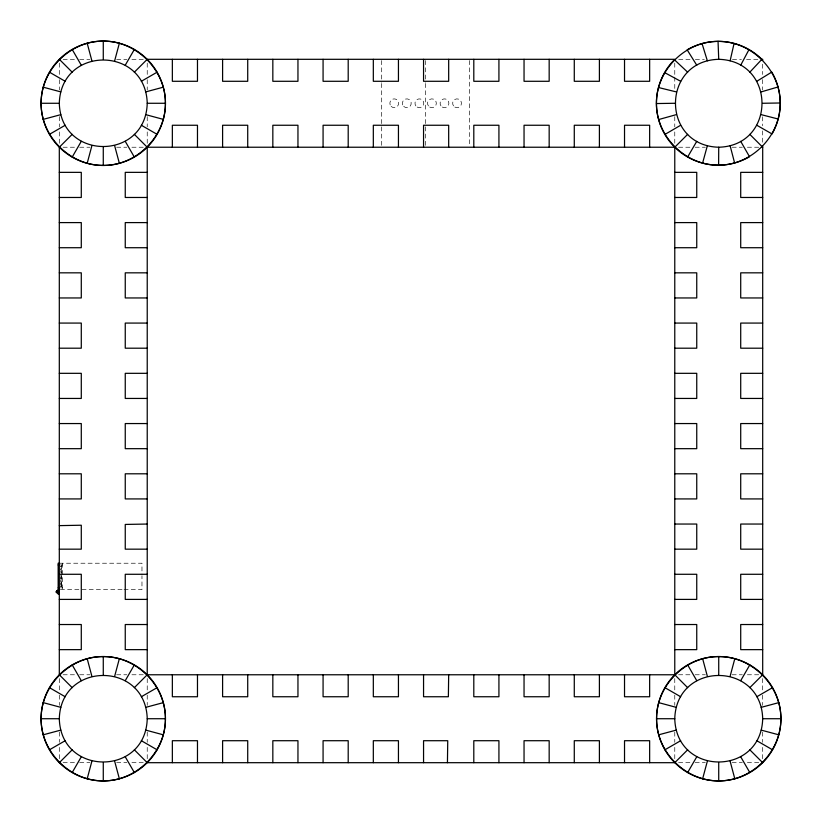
<?xml version="1.0" encoding="UTF-8"?>
<svg xmlns="http://www.w3.org/2000/svg" width="822" height="822" viewBox="0 0 822 822"><rect width="100%" height="100%" fill="white"/><g stroke="black" fill="none" stroke-linecap="round" stroke-linejoin="round"><path stroke-width="0.62" stroke-dasharray="4.11 3.08" d="M61.28 574.496L61.29 568.033L60.664 567.776M61.28 568.125L60.602 568.218M60.602 569.379L61.29 569.543L60.612 569.749M60.602 570.9L61.28 570.982L60.664 571.341M60.602 576.993L61.29 577.178L60.602 577.363M60.602 578.513L61.29 578.698L60.602 578.883M60.602 581.565L61.28 581.647L60.664 582.007M60.602 583.086L61.28 583.178L60.664 583.528M60.602 584.606L61.28 584.699L60.664 585.058M60.602 586.137L61.29 586.322L60.602 586.497M60.623 580.013L61.28 580.157L60.643 580.455M60.643 566.266L61.29 566.481L60.623 566.718M60.664 572.348L61.188 572.348M63.13 59.307L74.597 59.307M79.693 59.307L89.896 59.307M116.652 59.307L126.845 59.307M131.941 59.307L143.408 59.307M678.725 59.307L690.233 59.307M695.361 59.307L704.31 59.307M732.464 59.307L741.423 59.307M746.54 59.307L759.333 59.307M63.13 147.23L74.597 147.23M79.693 147.23L89.896 147.23M116.652 147.23L126.845 147.23M131.941 147.23L143.408 147.23M678.592 147.23L690.059 147.23M695.155 147.23L705.348 147.23M732.104 147.23L742.307 147.23M747.404 147.23L758.87 147.23M59.307 563.224L141.97 563.224L141.97 574.527M60.386 564.981L62.544 564.981M60.386 587.843L62.544 587.843M60.386 589.6L122.745 589.6M124.03 589.6L141.97 589.6L141.97 575.78M63.13 674.77L74.597 674.77M79.693 674.77L89.896 674.77M116.652 674.77L126.845 674.77M131.941 674.77L143.408 674.77M678.592 674.77L690.059 674.77M695.155 674.77L705.348 674.77M732.104 674.77L742.307 674.77M747.404 674.77L758.87 674.77M63.13 762.693L74.597 762.693M79.693 762.693L89.896 762.693M116.652 762.693L126.845 762.693M131.941 762.693L143.408 762.693M678.592 762.693L690.059 762.693M695.155 762.693L705.348 762.693M732.104 762.693L742.307 762.693M747.404 762.693L758.87 762.693M61.188 575.39L61.29 587.843L61.28 575.708L60.602 575.832M762.693 64.188L762.693 74.453M762.693 79.59L762.693 89.855M762.693 116.796L762.693 125.776M762.693 130.914L762.693 143.737M762.693 678.592L762.693 690.059M762.693 695.155L762.693 705.348M762.693 732.104L762.693 742.307M762.693 747.404L762.693 758.87M674.77 63.13L674.77 75.871M674.77 77.145L674.77 89.896M674.77 116.652L674.77 126.845M674.77 131.941L674.77 143.408M674.77 678.592L674.77 690.059M674.77 695.155L674.77 705.348M674.77 732.104L674.77 742.307M674.77 747.404L674.77 758.87M469.619 60.581L469.619 145.956M425.652 60.581L425.652 82.241M425.652 83.515L425.652 125.571M425.652 126.845L425.652 145.956M381.696 60.581L381.696 82.241M381.696 83.515L381.696 125.571M381.696 126.845L381.696 147.23M147.23 63.13L147.23 74.597M147.23 79.693L147.23 89.896M147.23 116.652L147.23 126.845M147.23 131.941L147.23 143.408M147.23 678.592L147.23 690.059M147.23 695.155L147.23 705.348M147.23 732.104L147.23 742.307M147.23 747.404L147.23 758.87M62.544 563.224L62.544 589.6M61.29 564.981L61.29 572.605M59.307 63.13L59.307 74.597M59.307 79.693L59.307 89.896M59.307 116.652L59.307 126.845M59.307 131.941L59.307 143.408M59.307 678.592L59.307 690.059M59.307 695.155L59.307 705.348M59.307 732.104L59.307 742.307M59.307 747.404L59.307 758.87M417.175 107.076A4.398 4.398 0 0 0 423.772 103.274A4.398 4.398 0 0 0 417.175 99.462A4.398 4.398 0 0 0 417.175 107.076M429.731 107.076A4.398 4.398 0 0 0 436.328 103.274A4.398 4.398 0 0 0 429.731 99.462A4.398 4.398 0 0 0 429.731 107.076M442.298 107.076A4.398 4.398 0 0 0 448.894 103.274A4.398 4.398 0 0 0 442.298 99.462A4.398 4.398 0 0 0 442.298 107.076M454.854 107.076A4.398 4.398 0 0 0 461.45 103.274A4.398 4.398 0 0 0 454.854 99.462A4.398 4.398 0 0 0 454.854 107.076M403.705 106.377A4.398 4.398 0 0 0 411.062 104.404A4.398 4.398 0 0 0 405.678 99.02A4.398 4.398 0 0 0 403.705 106.377M391.149 106.377A4.398 4.398 0 0 0 398.495 104.404A4.398 4.398 0 0 0 393.111 99.02A4.398 4.398 0 0 0 391.149 106.377"/><path stroke-width="1.23" d="M718.613 165.16C751.74 165.212 780.581 136.113 780.222 102.986C780.273 69.86 751.174 41.028 718.048 41.377C684.921 41.326 656.079 70.435 656.439 103.551C656.388 136.678 685.486 165.52 718.613 165.16L718.726 147.23C776.389 145.679 776.389 60.869 718.726 59.307C661.073 60.869 661.073 145.679 718.726 147.23M447.435 762.693L447.743 740.714L423.556 740.714L423.556 762.693M448.678 674.77L448.37 696.748L423.556 696.748L423.556 674.77M41.1 103.274C40.895 69.993 69.993 40.895 103.274 41.1C136.544 40.895 165.654 69.993 165.438 103.274C165.654 136.544 136.544 165.654 103.274 165.438C69.993 165.654 40.895 136.544 41.1 103.274L59.307 103.274C60.869 45.611 145.679 45.611 147.23 103.274C145.679 160.927 60.869 160.927 59.307 103.274M41.1 718.726C40.895 685.456 69.993 656.346 103.274 656.562C136.544 656.346 165.654 685.456 165.438 718.726C165.654 752.007 136.544 781.106 103.274 780.9C69.993 781.106 40.895 752.007 41.1 718.726L59.307 718.726C60.869 661.073 145.679 661.073 147.23 718.726C145.679 776.389 60.869 776.389 59.307 718.726M656.562 718.726C656.346 685.456 685.456 656.346 718.726 656.562C752.007 656.346 781.106 685.456 780.9 718.726C781.106 752.007 752.007 781.106 718.726 780.9C685.456 781.106 656.346 752.007 656.562 718.726L674.77 718.726C676.321 661.073 761.131 661.073 762.693 718.726C761.131 776.389 676.321 776.389 674.77 718.726M730.111 60.807L734.077 43.422M87.183 163.321L91.889 145.73M114.648 60.807L119.365 43.217M87.183 778.783L91.889 761.193M114.648 676.27L119.365 658.679M702.635 778.783L707.352 761.193M730.111 676.27L734.817 658.679M702.584 163.126L707.352 145.73M59.092 593.237L58.372 591.686L56.759 591.152M740.714 65.195L749.027 49.536M72.182 157.115L81.286 141.343M125.252 65.195L134.356 49.433M72.182 772.567L81.286 756.805M125.252 680.657L134.356 664.885M687.644 772.567L696.748 756.805M740.714 680.657L749.818 664.885M687.634 157.012L696.748 141.343M749.818 72.182L761.891 59.307L762.693 59.307L762.693 60.345M72.182 134.356L59.307 147.23L59.307 674.77L72.182 687.644M134.356 72.182L147.23 59.307L674.883 59.307M59.307 762.693A62.174 62.174 0 0 1 87.183 658.679A62.174 62.174 0 0 1 163.321 734.817A62.174 62.174 0 0 1 59.307 762.693L72.182 749.818M134.356 687.644L147.23 674.77L674.77 674.77L687.644 687.644M134.356 134.356L147.23 147.23L674.77 147.23L687.644 134.356M687.644 749.818L674.77 762.693L147.23 762.693L134.356 749.818M749.818 687.644L762.693 674.77L762.693 146.306M756.805 81.286L771.786 72.079A61.886 61.886 0 0 1 772.064 133.965L756.805 125.252M664.875 134.459L680.657 125.252M49.433 134.356L65.195 125.252M141.343 81.286L157.115 72.182M49.433 749.818L65.195 740.714M141.343 696.748L157.115 687.644M664.885 749.818L680.657 740.714M756.805 696.748L772.567 687.644M761.193 91.889L778.033 86.978M658.628 119.56L676.27 114.648M43.217 119.365L60.807 114.648M145.73 91.889L163.321 87.183M43.217 734.817L60.807 730.111M145.73 707.352L163.321 702.635M658.679 734.817L676.27 730.111M761.193 707.352L778.783 702.635M59.307 525.628L81.286 525.227L81.286 549.168L59.307 549.168M147.23 524.046L125.252 524.436L125.252 549.168L147.23 549.168M762.693 103.274L780.222 102.986M656.439 103.551L674.77 103.274M147.23 103.274L165.438 103.274M761.778 147.23L762.693 147.23M59.307 172.353L81.286 172.353L81.286 197.475L59.307 197.475M147.23 172.353L125.252 172.353L125.252 197.475L147.23 197.475M674.77 172.353L696.748 172.353L696.748 197.475L674.77 197.475M762.693 172.353L740.714 172.353L740.714 197.475L762.693 197.475M59.307 222.598L81.286 222.598L81.286 247.72L59.307 247.72M147.23 222.598L125.252 222.598L125.252 247.72L147.23 247.72M674.77 222.598L696.748 222.598L696.748 247.72L674.77 247.72M762.693 222.598L740.714 222.598L740.714 247.72L762.693 247.72M59.307 272.832L81.286 272.832L81.286 297.954L59.307 297.954M147.23 272.832L125.252 272.832L125.252 297.954L147.23 297.954M674.77 272.832L696.748 272.832L696.748 297.954L674.77 297.954M762.693 272.832L740.714 272.832L740.714 297.954L762.693 297.954M59.307 323.077L81.286 323.077L81.286 348.199L59.307 348.199M147.23 323.077L125.252 323.077L125.252 348.199L147.23 348.199M674.77 323.077L696.748 323.077L696.748 348.199L674.77 348.199M762.693 323.077L740.714 323.077L740.714 348.199L762.693 348.199M59.307 373.322L81.286 373.322L81.286 398.444L59.307 398.444M147.23 373.322L125.252 373.322L125.252 398.444L147.23 398.444M674.77 373.322L696.748 373.322L696.748 398.444L674.77 398.444M762.693 373.322L740.714 373.322L740.714 398.444L762.693 398.444M59.307 423.556L81.286 423.556L81.286 448.678L59.307 448.678M147.23 423.556L125.252 423.556L125.252 448.678L147.23 448.678M674.77 423.556L696.748 423.556L696.748 448.678L674.77 448.678M762.693 423.556L740.714 423.556L740.714 448.678L762.693 448.678M59.307 473.801L81.286 473.801L81.286 498.923L59.307 498.923M147.23 473.801L125.252 473.801L125.252 498.923L147.23 498.923M674.77 473.801L696.748 473.801L696.748 498.923L674.77 498.923M762.693 473.801L740.714 473.801L740.714 498.923L762.693 498.923M674.77 524.046L696.748 524.046L696.748 549.168L674.77 549.168M762.693 524.046L740.714 524.046L740.714 549.168L762.693 549.168M59.307 563.224L58.167 563.224L58.167 592.672M58.167 564.981L59.307 564.981M59.307 574.28L81.286 574.28L81.286 599.402L59.307 599.402M147.23 574.28L125.252 574.28L125.252 599.402L147.23 599.402M674.77 574.28L696.748 574.28L696.748 599.402L674.77 599.402M762.693 574.28L740.714 574.28L740.714 599.402L762.693 599.402M58.167 587.843L59.307 587.843M58.167 589.6L59.307 589.6M59.307 624.525L81.286 624.525L81.286 649.647L59.307 649.647M147.23 624.525L125.252 624.525L125.252 649.647L147.23 649.647M674.77 624.525L696.748 624.525L696.748 649.647L674.77 649.647M762.693 624.525L740.714 624.525L740.714 649.647L762.693 649.647M147.23 718.726L165.438 718.726M762.693 718.726L780.9 718.726M658.473 87.522L676.27 91.889M761.193 114.648L778.187 119.015M43.217 87.183L60.807 91.889M145.73 114.648L163.321 119.365A62.174 62.174 0 0 0 87.183 43.217A62.174 62.174 0 0 0 59.307 147.23A62.174 62.174 0 0 0 163.321 119.365M658.679 702.635L676.27 707.352M761.193 730.111L778.783 734.817A62.174 62.174 0 0 1 674.77 762.693A62.174 62.174 0 0 1 702.635 658.679A62.174 62.174 0 0 1 778.783 734.817M43.217 702.635L60.807 707.352M145.73 730.111L163.321 734.817M664.587 72.572L680.657 81.286M49.433 72.182L65.195 81.286M141.343 125.252L157.115 134.356M664.885 687.644L680.657 696.748M756.805 740.714L772.567 749.818M49.433 687.644L65.195 696.748M141.343 740.714L157.115 749.818M56.554 591.347L58.948 593.484M56.369 591.563L58.752 593.7M687.644 72.182L674.369 59.708A61.886 61.886 0 0 0 749.52 156.725L740.714 141.343M749.818 134.356L762.292 146.83M59.307 59.307L72.182 72.182M749.818 749.818L762.693 762.693M696.748 65.195L687.141 49.813A61.886 61.886 0 0 1 761.891 59.307M687.644 664.885L696.748 680.657M740.714 756.805L749.818 772.567M72.182 49.433L81.286 65.195M125.252 141.343L134.356 157.115M72.182 664.885L81.286 680.657M125.252 756.805L134.356 772.567M702.039 43.566L707.352 60.807M702.635 658.679L707.352 676.27M730.111 761.193L734.817 778.783M87.183 43.217L91.889 60.807M114.648 145.73L119.365 163.321M87.183 658.679L91.889 676.27M114.648 761.193L119.365 778.783M730.111 145.73L734.621 162.982M718.048 41.377L718.726 59.307M718.726 656.562L718.726 674.77M718.726 762.693L718.726 780.9M674.77 147.23L674.77 674.77M649.647 59.307L649.647 81.286L624.525 81.286L624.525 59.307M649.647 147.23L649.647 125.252L624.525 125.252L624.525 147.23M649.647 674.77L649.647 696.748L624.525 696.748L624.525 674.77M649.647 762.693L649.647 740.714L624.525 740.714L624.525 762.693M599.402 59.307L599.402 81.286L574.28 81.286L574.28 59.307M599.402 147.23L599.402 125.252L574.28 125.252L574.28 147.23M599.402 674.77L599.402 696.748L574.28 696.748L574.28 674.77M599.402 762.693L599.402 740.714L574.28 740.714L574.28 762.693M549.168 59.307L549.168 81.286L524.046 81.286L524.046 59.307M549.168 147.23L549.168 125.252L524.046 125.252L524.046 147.23M549.168 674.77L549.168 696.748L524.046 696.748L524.046 674.77M549.168 762.693L549.168 740.714L524.046 740.714L524.046 762.693M498.923 59.307L498.923 81.286L473.801 81.286L473.801 59.307M498.923 147.23L498.923 125.252L473.801 125.252L473.801 147.23M498.923 674.77L498.923 696.748L473.801 696.748L473.801 674.77M498.923 762.693L498.923 740.714L473.801 740.714L473.801 762.693M448.678 59.307L448.678 81.286L423.556 81.286L423.556 59.307M448.678 147.23L448.678 125.252L423.556 125.252L423.556 147.23M398.444 59.307L398.444 81.286L373.322 81.286L373.322 59.307M398.444 147.23L398.444 125.252L373.322 125.252L373.322 147.23M398.444 674.77L398.444 696.748L373.322 696.748L373.322 674.77M398.444 762.693L398.444 740.714L373.322 740.714L373.322 762.693M348.199 59.307L348.199 81.286L323.077 81.286L323.077 59.307M348.199 147.23L348.199 125.252L323.077 125.252L323.077 147.23M348.199 674.77L348.199 696.748L323.077 696.748L323.077 674.77M348.199 762.693L348.199 740.714L323.077 740.714L323.077 762.693M297.954 59.307L297.954 81.286L272.832 81.286L272.832 59.307M297.954 147.23L297.954 125.252L272.832 125.252L272.832 147.23M297.954 674.77L297.954 696.748L272.832 696.748L272.832 674.77M297.954 762.693L297.954 740.714L272.832 740.714L272.832 762.693M247.72 59.307L247.72 81.286L222.598 81.286L222.598 59.307M247.72 147.23L247.72 125.252L222.598 125.252L222.598 147.23M247.72 674.77L247.72 696.748L222.598 696.748L222.598 674.77M247.72 762.693L247.72 740.714L222.598 740.714L222.598 762.693M197.475 59.307L197.475 81.286L172.353 81.286L172.353 59.307M197.475 147.23L197.475 125.252L172.353 125.252L172.353 147.23M197.475 674.77L197.475 696.748L172.353 696.748L172.353 674.77M197.475 762.693L197.475 740.714L172.353 740.714L172.353 762.693M147.23 147.23L147.23 674.77M103.274 41.1L103.274 59.307M103.274 147.23L103.274 165.438M103.274 656.562L103.274 674.77M103.274 762.693L103.274 780.9M58.526 591.213L58.526 591.922M56.954 590.895L55.958 592.004L58.352 594.142L59.348 593.032L56.954 590.895"/></g></svg>
